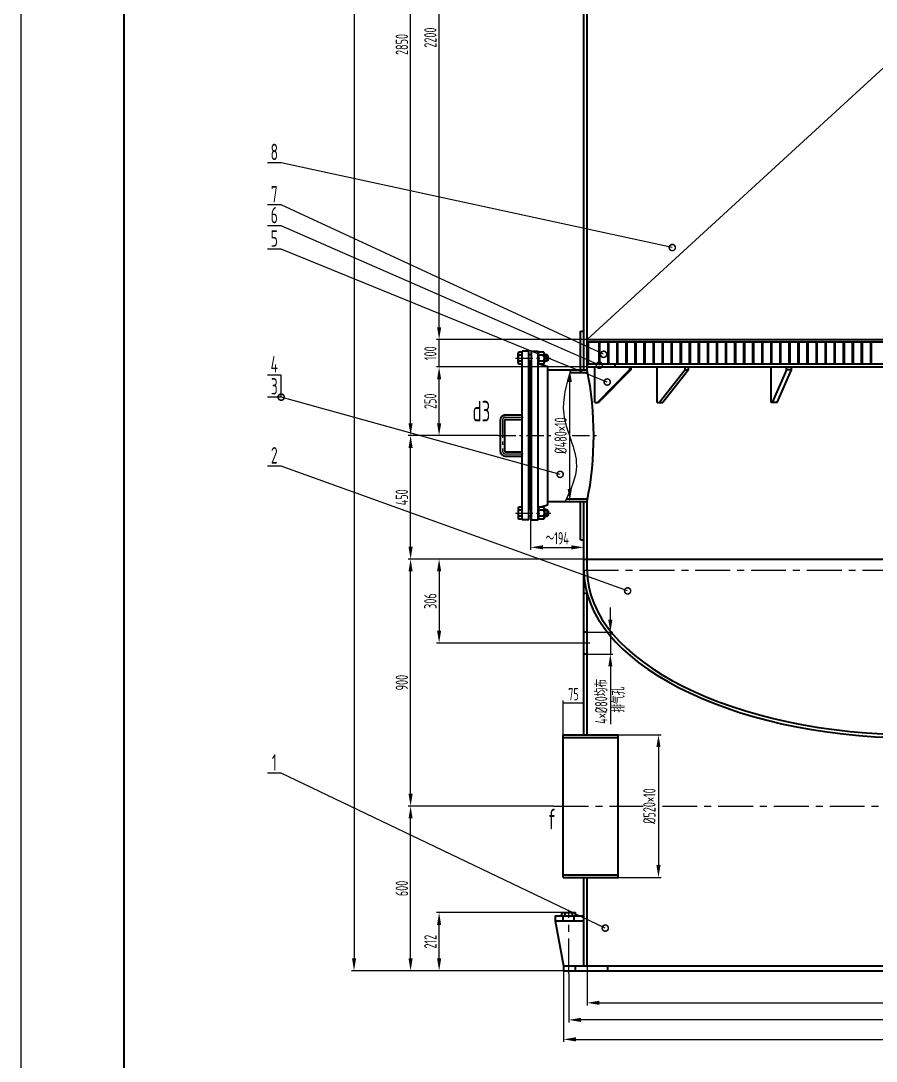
# Model space of a CAD drawing. Header units: millimetres. Extents: x 0 to 8910, y 0 to 12600.
# Drawn here: x 0 to 3117, y 3232 to 7022 of the extents above; entities that cross this region are included whole.
import ezdxf
from ezdxf.enums import TextEntityAlignment as Align

# ---------------------------------------------------------------- set-up
doc = ezdxf.new("R2010")
doc.units = ezdxf.units.MM
doc.linetypes.add('CENTERX2', pattern=[101.6, 63.5, -12.7, 12.7, -12.7])
for name, color, linetype in [('中心线', 3, 'CENTERX2'), ('尺寸标注', 4, 'Continuous'), ('文字标注', 4, 'Continuous'), ('细实线', 1, 'Continuous')]:
    doc.layers.add(name, color=color, linetype=linetype)
doc.layers.add('粗实线', color=7, linetype='Continuous', lineweight=40)
doc.styles.get("Standard").update_dxf_attribs({"font": 'gbenor.shx', "width": 0.7, "bigfont": 'gbcbig.shx'})
doc.styles.add('文字标注', font='gbenor.shx', dxfattribs={"width": 0.7, "bigfont": 'gbcbig.shx'})
doc.dimstyles.new('ISO-25', dxfattribs={"dimscale": 15, "dimtxt": 3, "dimasz": 3, "dimexe": 0.625, "dimexo": 0, "dimtad": 1, "dimzin": 12, "dimdsep": 46, "dimtxsty": 'Standard', "dimcen": 3, "dimclrd": 256, "dimclre": 256, "dimclrt": 256, "dimadec": 0, "dimazin": 3, "dimtfac": 1, "dimtmove": 0, "dimatfit": 3, "dimldrblk": 'DOTSMALL', "dimfxl": 0, "dimlwd": -1, "dimarcsym": 0})

# ---------------------------------------------------------------- blocks, each defined once
blk = doc.blocks.new('*D5')
at = {"layer": 'Defpoints', "color": 0}
for p in [(1524.4, 8061.2), (2063.6, 8061.2), (2063.6, 5861.2)]:
    blk.add_point(p, dxfattribs=at)
at = {"layer": '尺寸标注', "lineweight": -2}
for p, q in [((2063.6, 8061.2), (1515, 8061.2)), ((2063.6, 5861.2), (1515, 5861.2))]:
    blk.add_line(p, q, dxfattribs=at)
at = {"layer": '尺寸标注'}
blk.add_line((1524.4, 5906.2), (1524.4, 8016.2), dxfattribs=at)
for points in [[(1516.9, 8016.2), (1531.9, 8016.2), (1524.4, 8061.2)], [(1516.9, 5906.2), (1531.9, 5906.2), (1524.4, 5861.2)]]:
    blk.add_solid(points, dxfattribs=at)
at = {"layer": '尺寸标注', "insert": (1492.5, 6961.2), "char_height": 45, "attachment_point": 5, "rotation": 90}
blk.add_mtext('2200', dxfattribs=at)
blk = doc.blocks.new('_DotSmall')
at = {"color": 0, "linetype": 'ByBlock', "const_width": 0.5}
blk.add_lwpolyline([(-0.0625, 0, 1), (0.0625, 0, 1)], format="xyb", close=True, dxfattribs=at)
blk = doc.blocks.new('*D7')
at = {"layer": 'Defpoints', "color": 0}
for p in [(1420.4, 8361.2), (1740.8, 8361.2), (1740.8, 5511.2)]:
    blk.add_point(p, dxfattribs=at)
at = {"layer": '尺寸标注', "lineweight": -2}
for p, q in [((1740.8, 8361.2), (1411.1, 8361.2)), ((1740.8, 5511.2), (1411.1, 5511.2))]:
    blk.add_line(p, q, dxfattribs=at)
at = {"layer": '尺寸标注'}
blk.add_line((1420.4, 5556.2), (1420.4, 8316.2), dxfattribs=at)
for points in [[(1412.9, 8316.2), (1427.9, 8316.2), (1420.4, 8361.2)], [(1412.9, 5556.2), (1427.9, 5556.2), (1420.4, 5511.2)]]:
    blk.add_solid(points, dxfattribs=at)
at = {"layer": '尺寸标注', "insert": (1388.6, 6936.2), "char_height": 45, "attachment_point": 5, "rotation": 90}
blk.add_mtext('2850', dxfattribs=at)
blk = doc.blocks.new('*D10')
at = {"layer": 'Defpoints', "color": 0}
for p in [(3104.1, 12113.2), (1214.4, 3561.2), (1977.6, 3561.2)]:
    blk.add_point(p, dxfattribs=at)
at = {"layer": '尺寸标注', "lineweight": -2}
for p, q in [((3104.1, 12113.2), (1205, 12113.2)), ((1977.6, 3561.2), (1205, 3561.2))]:
    blk.add_line(p, q, dxfattribs=at)
at = {"layer": '尺寸标注'}
blk.add_line((1214.4, 12068.2), (1214.4, 3606.2), dxfattribs=at)
for points in [[(1206.9, 12068.2), (1221.9, 12068.2), (1214.4, 12113.2)], [(1206.9, 3606.2), (1221.9, 3606.2), (1214.4, 3561.2)]]:
    blk.add_solid(points, dxfattribs=at)
at = {"layer": '尺寸标注', "insert": (1181.2, 7837.2), "char_height": 45, "attachment_point": 5, "rotation": 90}
blk.add_mtext('～12555', dxfattribs=at)
blk = doc.blocks.new('*D13')
at = {"layer": 'Defpoints', "color": 0}
for p in [(1420.4, 4161.2), (1941.6, 4161.2), (1977.6, 3561.2)]:
    blk.add_point(p, dxfattribs=at)
at = {"layer": '尺寸标注', "lineweight": -2}
for p, q in [((1941.6, 4161.2), (1411.1, 4161.2)), ((1977.6, 3561.2), (1411.1, 3561.2))]:
    blk.add_line(p, q, dxfattribs=at)
at = {"layer": '尺寸标注'}
blk.add_line((1420.4, 3606.2), (1420.4, 4116.2), dxfattribs=at)
for points in [[(1412.9, 4116.2), (1427.9, 4116.2), (1420.4, 4161.2)], [(1412.9, 3606.2), (1427.9, 3606.2), (1420.4, 3561.2)]]:
    blk.add_solid(points, dxfattribs=at)
at = {"layer": '尺寸标注', "insert": (1388.6, 3861.2), "char_height": 45, "attachment_point": 5, "rotation": 90}
blk.add_mtext('600', dxfattribs=at)
blk = doc.blocks.new('*D14')
at = {"layer": 'Defpoints', "color": 0}
for p in [(1420.4, 5061.2), (2051.6, 5061.2), (1941.6, 4161.2)]:
    blk.add_point(p, dxfattribs=at)
at = {"layer": '尺寸标注', "lineweight": -2}
for p, q in [((2051.6, 5061.2), (1411.1, 5061.2)), ((1941.6, 4161.2), (1411.1, 4161.2))]:
    blk.add_line(p, q, dxfattribs=at)
at = {"layer": '尺寸标注'}
blk.add_line((1420.4, 4206.2), (1420.4, 5016.2), dxfattribs=at)
for points in [[(1412.9, 5016.2), (1427.9, 5016.2), (1420.4, 5061.2)], [(1412.9, 4206.2), (1427.9, 4206.2), (1420.4, 4161.2)]]:
    blk.add_solid(points, dxfattribs=at)
at = {"layer": '尺寸标注', "insert": (1388.6, 4611.2), "char_height": 45, "attachment_point": 5, "rotation": 90}
blk.add_mtext('900', dxfattribs=at)
blk = doc.blocks.new('*D20')
at = {"layer": 'Defpoints', "color": 0}
for p in [(1420.4, 5511.2), (1740.8, 5511.2), (2051.6, 5061.2)]:
    blk.add_point(p, dxfattribs=at)
at = {"layer": '尺寸标注', "lineweight": -2}
for p, q in [((1740.8, 5511.2), (1411.1, 5511.2)), ((2051.6, 5061.2), (1411.1, 5061.2))]:
    blk.add_line(p, q, dxfattribs=at)
at = {"layer": '尺寸标注'}
blk.add_line((1420.4, 5106.2), (1420.4, 5466.2), dxfattribs=at)
for points in [[(1412.9, 5466.2), (1427.9, 5466.2), (1420.4, 5511.2)], [(1412.9, 5106.2), (1427.9, 5106.2), (1420.4, 5061.2)]]:
    blk.add_solid(points, dxfattribs=at)
at = {"layer": '尺寸标注', "insert": (1388.6, 5286.2), "char_height": 45, "attachment_point": 5, "rotation": 90}
blk.add_mtext('450', dxfattribs=at)
blk = doc.blocks.new('*D22')
at = {"layer": 'Defpoints', "color": 0}
for p in [(1524.4, 5761.2), (2065.6, 5761.2), (1740.8, 5511.2)]:
    blk.add_point(p, dxfattribs=at)
at = {"layer": '尺寸标注', "lineweight": -2}
for p, q in [((2065.6, 5761.2), (1515, 5761.2)), ((1740.8, 5511.2), (1515, 5511.2))]:
    blk.add_line(p, q, dxfattribs=at)
at = {"layer": '尺寸标注'}
blk.add_line((1524.4, 5556.2), (1524.4, 5716.2), dxfattribs=at)
for points in [[(1516.9, 5716.2), (1531.9, 5716.2), (1524.4, 5761.2)], [(1516.9, 5556.2), (1531.9, 5556.2), (1524.4, 5511.2)]]:
    blk.add_solid(points, dxfattribs=at)
at = {"layer": '尺寸标注', "insert": (1492.5, 5636.2), "char_height": 45, "attachment_point": 5, "rotation": 90}
blk.add_mtext('250', dxfattribs=at)
blk = doc.blocks.new('*D24')
at = {"layer": 'Defpoints', "color": 0}
for p in [(1524.4, 5861.2), (2063.6, 5861.2), (2065.6, 5761.2)]:
    blk.add_point(p, dxfattribs=at)
at = {"layer": '尺寸标注', "lineweight": -2}
for p, q in [((2063.6, 5861.2), (1515, 5861.2)), ((2065.6, 5761.2), (1515, 5761.2))]:
    blk.add_line(p, q, dxfattribs=at)
at = {"layer": '尺寸标注'}
blk.add_line((1524.4, 5761.2), (1524.4, 5861.2), dxfattribs=at)
at = {"layer": '尺寸标注', "insert": (1492.5, 5811.2), "char_height": 45, "attachment_point": 5, "rotation": 90}
blk.add_mtext('100', dxfattribs=at)
blk = doc.blocks.new('*D28')
at = {"layer": 'Defpoints', "color": 0}
for p in [(1857.9, 5246.2), (2051.6, 5104), (2051.6, 5104)]:
    blk.add_point(p, dxfattribs=at)
at = {"layer": '尺寸标注', "lineweight": -2}
for p, q in [((1857.9, 5246.2), (1857.9, 5094.6)), ((2051.6, 5104), (2051.6, 5113.4))]:
    blk.add_line(p, q, dxfattribs=at)
at = {"layer": '尺寸标注'}
blk.add_line((1902.9, 5104), (2006.6, 5104), dxfattribs=at)
for points in [[(1902.9, 5111.5), (1902.9, 5096.5), (1857.9, 5104)], [(2006.6, 5111.5), (2006.6, 5096.5), (2051.6, 5104)]]:
    blk.add_solid(points, dxfattribs=at)
at = {"layer": '尺寸标注', "insert": (1954.8, 5137.1), "char_height": 45, "attachment_point": 5}
blk.add_mtext('～194', dxfattribs=at)
blk = doc.blocks.new('*D29')
at = {"layer": 'Defpoints', "color": 0}
for p in [(1996.6, 3551.2), (4530.6, 3551.2), (1996.6, 3382.2)]:
    blk.add_point(p, dxfattribs=at)
at = {"layer": '尺寸标注', "lineweight": -2}
for p, q in [((1996.6, 3551.2), (1996.6, 3372.9)), ((4530.6, 3551.2), (4530.6, 3372.9))]:
    blk.add_line(p, q, dxfattribs=at)
at = {"layer": '尺寸标注'}
blk.add_line((4485.6, 3382.2), (2041.6, 3382.2), dxfattribs=at)
for points in [[(2041.6, 3389.7), (2041.6, 3374.7), (1996.6, 3382.2)], [(4485.6, 3389.7), (4485.6, 3374.7), (4530.6, 3382.2)]]:
    blk.add_solid(points, dxfattribs=at)
at = {"layer": '尺寸标注', "insert": (3263.6, 3414.1), "char_height": 45, "attachment_point": 5}
blk.add_mtext('%%c2534', dxfattribs=at)
blk = doc.blocks.new('*D30')
at = {"layer": 'Defpoints', "color": 0}
for p in [(2063.6, 3579.2), (4463.6, 3579.2), (4463.6, 3444.4)]:
    blk.add_point(p, dxfattribs=at)
at = {"layer": '尺寸标注', "lineweight": -2}
for p, q in [((2063.6, 3579.2), (2063.6, 3435.1)), ((4463.6, 3579.2), (4463.6, 3435.1))]:
    blk.add_line(p, q, dxfattribs=at)
at = {"layer": '尺寸标注'}
blk.add_line((2108.6, 3444.4), (4418.6, 3444.4), dxfattribs=at)
for points in [[(2108.6, 3451.9), (2108.6, 3436.9), (2063.6, 3444.4)], [(4418.6, 3451.9), (4418.6, 3436.9), (4463.6, 3444.4)]]:
    blk.add_solid(points, dxfattribs=at)
at = {"layer": '尺寸标注', "insert": (3263.6, 3477.6), "char_height": 45, "attachment_point": 5}
blk.add_mtext('%%c2400×12', dxfattribs=at)
blk = doc.blocks.new('*D31')
at = {"layer": 'Defpoints', "color": 0}
for p in [(1977.6, 3561.2), (4549.6, 3561.2), (4549.6, 3311.4)]:
    blk.add_point(p, dxfattribs=at)
at = {"layer": '尺寸标注', "lineweight": -2}
for p, q in [((1977.6, 3561.2), (1977.6, 3302)), ((4549.6, 3561.2), (4549.6, 3302))]:
    blk.add_line(p, q, dxfattribs=at)
at = {"layer": '尺寸标注'}
blk.add_line((2022.6, 3311.4), (4504.6, 3311.4), dxfattribs=at)
for points in [[(2022.6, 3318.9), (2022.6, 3303.9), (1977.6, 3311.4)], [(4504.6, 3318.9), (4504.6, 3303.9), (4549.6, 3311.4)]]:
    blk.add_solid(points, dxfattribs=at)
at = {"layer": '尺寸标注', "insert": (3263.6, 3343.3), "char_height": 45, "attachment_point": 5}
blk.add_mtext('%%c2572', dxfattribs=at)
blk = doc.blocks.new('*D32')
at = {"layer": 'Defpoints', "color": 0}
for p in [(2176.6, 4421.2), (2176.6, 3901.2), (2323.7, 3901.2)]:
    blk.add_point(p, dxfattribs=at)
at = {"layer": '尺寸标注', "lineweight": -2}
for p, q in [((2176.6, 4421.2), (2333.1, 4421.2)), ((2176.6, 3901.2), (2333.1, 3901.2))]:
    blk.add_line(p, q, dxfattribs=at)
at = {"layer": '尺寸标注'}
blk.add_line((2323.7, 4376.2), (2323.7, 3946.2), dxfattribs=at)
for points in [[(2316.2, 4376.2), (2331.2, 4376.2), (2323.7, 4421.2)], [(2316.2, 3946.2), (2331.2, 3946.2), (2323.7, 3901.2)]]:
    blk.add_solid(points, dxfattribs=at)
at = {"layer": '尺寸标注', "insert": (2290.6, 4161.2), "char_height": 45, "attachment_point": 5, "rotation": 90}
blk.add_mtext('%%c520×10', dxfattribs=at)
blk = doc.blocks.new('*D34')
at = {"layer": 'Defpoints', "color": 0}
for p in [(2051.6, 4537.2), (2051.6, 4537.2), (1976.6, 4421.2)]:
    blk.add_point(p, dxfattribs=at)
at = {"layer": '尺寸标注', "lineweight": -2}
for p, q in [((1976.6, 4421.2), (1976.6, 4546.5)), ((2051.6, 4537.2), (2051.6, 4546.5))]:
    blk.add_line(p, q, dxfattribs=at)
at = {"layer": '尺寸标注'}
blk.add_line((1976.6, 4537.2), (2051.6, 4537.2), dxfattribs=at)
at = {"layer": '尺寸标注', "insert": (2014.1, 4569), "char_height": 45, "attachment_point": 5}
blk.add_mtext('75', dxfattribs=at)
blk = doc.blocks.new('*D37')
at = {"layer": 'Defpoints', "color": 0}
for p in [(2000.5, 5751.2), (2000.5, 5751.2), (2000.5, 5271.2)]:
    blk.add_point(p, dxfattribs=at)
at = {"layer": '尺寸标注', "lineweight": -2}
for p, q in [((2000.5, 5751.2), (1991.1, 5751.2)), ((2000.5, 5271.2), (1991.1, 5271.2))]:
    blk.add_line(p, q, dxfattribs=at)
at = {"layer": '尺寸标注'}
blk.add_line((2000.5, 5316.2), (2000.5, 5706.2), dxfattribs=at)
for points in [[(1993, 5706.2), (2008, 5706.2), (2000.5, 5751.2)], [(1993, 5316.2), (2008, 5316.2), (2000.5, 5271.2)]]:
    blk.add_solid(points, dxfattribs=at)
at = {"layer": '尺寸标注', "insert": (1967.3, 5511.2), "char_height": 45, "attachment_point": 5, "rotation": 90}
blk.add_mtext('%%c480×10', dxfattribs=at)
blk = doc.blocks.new('*D47')
at = {"layer": 'Defpoints', "color": 0}
for p in [(2051.6, 5061.2), (1524.4, 4755.3), (2041.6, 4755.3)]:
    blk.add_point(p, dxfattribs=at)
at = {"layer": '尺寸标注', "lineweight": -2}
for p, q in [((2051.6, 5061.2), (1515, 5061.2)), ((2041.6, 4755.3), (1515, 4755.3))]:
    blk.add_line(p, q, dxfattribs=at)
at = {"layer": '尺寸标注'}
blk.add_line((1524.4, 5016.2), (1524.4, 4800.3), dxfattribs=at)
for points in [[(1516.9, 5016.2), (1531.9, 5016.2), (1524.4, 5061.2)], [(1516.9, 4800.3), (1531.9, 4800.3), (1524.4, 4755.3)]]:
    blk.add_solid(points, dxfattribs=at)
at = {"layer": '尺寸标注', "insert": (1492.5, 4908.3), "char_height": 45, "attachment_point": 5, "rotation": 90}
blk.add_mtext('306', dxfattribs=at)
blk = doc.blocks.new('*D48')
at = {"layer": 'Defpoints', "color": 0}
for p in [(2063.6, 4795.3), (2063.6, 4715.3), (2148.4, 4715.3)]:
    blk.add_point(p, dxfattribs=at)
at = {"layer": '尺寸标注'}
for p, q in [((2148.4, 4840.3), (2148.4, 4885.3)), ((2148.4, 4795.3), (2148.4, 4715.3)), ((2148.4, 4670.3), (2148.4, 4460.3))]:
    blk.add_line(p, q, dxfattribs=at)
at = {"layer": '尺寸标注', "lineweight": -2}
for p, q in [((2063.6, 4795.3), (2157.8, 4795.3)), ((2063.6, 4715.3), (2157.8, 4715.3))]:
    blk.add_line(p, q, dxfattribs=at)
at = {"layer": '尺寸标注'}
for points in [[(2140.9, 4840.3), (2155.9, 4840.3), (2148.4, 4795.3)], [(2140.9, 4670.3), (2155.9, 4670.3), (2148.4, 4715.3)]]:
    blk.add_solid(points, dxfattribs=at)
at = {"layer": '尺寸标注', "insert": (2115, 4542.8), "char_height": 45, "attachment_point": 5, "rotation": 90}
blk.add_mtext('4×%%c80均布', dxfattribs=at)
blk = doc.blocks.new('标注序号')
at = {"layer": '尺寸标注', "width": 0.7}
blk.add_attdef('标注序号', text='', height=4, dxfattribs=at).set_placement((0, 2.625), align=Align.MIDDLE_CENTER)
blk = doc.blocks.new('*D110')
at = {"layer": 'Defpoints', "color": 0}
for p in [(1524.4, 3773.2), (1971.6, 3773.2), (1977.6, 3561.2)]:
    blk.add_point(p, dxfattribs=at)
at = {"layer": '尺寸标注', "lineweight": -2}
for p, q in [((1971.6, 3773.2), (1515, 3773.2)), ((1977.6, 3561.2), (1515, 3561.2))]:
    blk.add_line(p, q, dxfattribs=at)
at = {"layer": '尺寸标注'}
blk.add_line((1524.4, 3606.2), (1524.4, 3728.2), dxfattribs=at)
for points in [[(1516.9, 3728.2), (1531.9, 3728.2), (1524.4, 3773.2)], [(1516.9, 3606.2), (1531.9, 3606.2), (1524.4, 3561.2)]]:
    blk.add_solid(points, dxfattribs=at)
at = {"layer": '尺寸标注', "insert": (1492.5, 3667.2), "char_height": 45, "attachment_point": 5, "rotation": 90}
blk.add_mtext('212', dxfattribs=at)

msp = doc.modelspace()

# ---------------------------------------------------------------- linework, layer by layer
at = {"layer": '中心线'}
for p, q in [((1802.651, 5793.732), (1931.895, 5793.732)), ((1766.895, 5578.232), (1836.895, 5578.232)), ((1754.895, 5566.232), (1754.895, 5456.232)), ((1740.802, 5511.232), (1942.279, 5511.232)), ((2008.852, 5511.232), (2097.845, 5511.232)), ((1766.895, 5444.232), (1836.895, 5444.232)), ((1802.651, 5228.732), (1931.895, 5228.732))]:
    msp.add_line(p, q, dxfattribs=at)
at = {"layer": '中心线', "ltscale": 2}
for p, q in [((2051.65, 5021.232), (4475.65, 5021.232)), ((2073.65, 4755.325), (2041.65, 4755.325)), ((1941.65, 4161.232), (2267.796, 4161.232)), ((2338.06, 4161.232), (4685.65, 4161.232)), ((1996.65, 3551.232), (1996.65, 3783.232))]:
    msp.add_line(p, q, dxfattribs=at)
at = {"layer": '中心线'}
for centre, start, end in [((1766.895, 5566.232), 90, 180), ((1766.895, 5456.232), 180, 270)]:
    msp.add_arc(centre, 12, start, end, dxfattribs=at)
at = {"layer": '粗实线'}
for p, q in [((2051.65, 5751.232), (2051.65, 8121.232)), ((2063.65, 5751.232), (2063.65, 8121.232)), ((2039.65, 5751.232), (2039.65, 5891.232)), ((2039.65, 5891.232), (2051.65, 5891.232)), ((2063.65, 5861.232), (4463.65, 5861.232)), ((2063.65, 5853.232), (4463.65, 5853.232)), ((2065.65, 5761.232), (2065.65, 5853.232)), ((2068.65, 5773.232), (2068.65, 5853.232)), ((2107.15, 5773.232), (2107.15, 5853.232)), ((2110.15, 5773.232), (2110.15, 5853.232)), ((2140.15, 5773.232), (2140.15, 5853.232)), ((2143.15, 5773.232), (2143.15, 5853.232)), ((2173.15, 5773.232), (2173.15, 5853.232)), ((2176.15, 5773.232), (2176.15, 5853.232)), ((2206.15, 5773.232), (2206.15, 5853.232)), ((2209.15, 5773.232), (2209.15, 5853.232)), ((2239.15, 5773.232), (2239.15, 5853.232)), ((2242.15, 5773.232), (2242.15, 5853.232)), ((2272.15, 5773.232), (2272.15, 5853.232)), ((2275.15, 5773.232), (2275.15, 5853.232)), ((2305.15, 5773.232), (2305.15, 5853.232)), ((2308.15, 5773.232), (2308.15, 5853.232)), ((2338.15, 5773.232), (2338.15, 5853.232)), ((2341.15, 5773.232), (2341.15, 5853.232)), ((2371.15, 5773.232), (2371.15, 5853.232)), ((2374.15, 5773.232), (2374.15, 5853.232)), ((2404.15, 5773.232), (2404.15, 5853.232)), ((2407.15, 5773.232), (2407.15, 5853.232)), ((2437.15, 5773.232), (2437.15, 5853.232)), ((2440.15, 5773.232), (2440.15, 5853.232)), ((2470.15, 5773.232), (2470.15, 5853.232)), ((2473.15, 5773.232), (2473.15, 5853.232)), ((2503.15, 5773.232), (2503.15, 5853.232)), ((2506.15, 5773.232), (2506.15, 5853.232)), ((2536.15, 5773.232), (2536.15, 5853.232)), ((2539.15, 5773.232), (2539.15, 5853.232)), ((2569.15, 5773.232), (2569.15, 5853.232)), ((2572.15, 5773.232), (2572.15, 5853.232)), ((2602.15, 5773.232), (2602.15, 5853.232)), ((2605.15, 5773.232), (2605.15, 5853.232)), ((2635.15, 5773.232), (2635.15, 5853.232)), ((2638.15, 5773.232), (2638.15, 5853.232)), ((2668.15, 5773.232), (2668.15, 5853.232)), ((2671.15, 5773.232), (2671.15, 5853.232)), ((2701.15, 5773.232), (2701.15, 5853.232)), ((2704.15, 5773.232), (2704.15, 5853.232)), ((2734.15, 5773.232), (2734.15, 5853.232)), ((2737.15, 5773.232), (2737.15, 5853.232)), ((2767.15, 5773.232), (2767.15, 5853.232)), ((2770.15, 5773.232), (2770.15, 5853.232)), ((2800.15, 5773.232), (2800.15, 5853.232)), ((2803.15, 5773.232), (2803.15, 5853.232)), ((2833.15, 5773.232), (2833.15, 5853.232)), ((2836.15, 5773.232), (2836.15, 5853.232)), ((2866.15, 5773.232), (2866.15, 5853.232)), ((2869.15, 5773.232), (2869.15, 5853.232)), ((2899.15, 5773.232), (2899.15, 5853.232)), ((2902.15, 5773.232), (2902.15, 5853.232)), ((2932.15, 5773.232), (2932.15, 5853.232)), ((2935.15, 5773.232), (2935.15, 5853.232)), ((2965.15, 5773.232), (2965.15, 5853.232)), ((2968.15, 5773.232), (2968.15, 5853.232)), ((2998.15, 5773.232), (2998.15, 5853.232)), ((3001.15, 5773.232), (3001.15, 5853.232)), ((3031.15, 5773.232), (3031.15, 5853.232)), ((3034.15, 5773.232), (3034.15, 5853.232)), ((3064.15, 5773.232), (3064.15, 5853.232)), ((3067.15, 5773.232), (3067.15, 5853.232)), ((3097.15, 5773.232), (3097.15, 5853.232)), ((3100.15, 5773.232), (3100.15, 5853.232)), ((1812.651, 5777.366), (1812.651, 5810.097)), ((1826.895, 5815.553), (1814.26, 5815.553)), ((1826.895, 5804.642), (1814.26, 5804.642)), ((1851.895, 5818.732), (1826.895, 5818.732)), ((1826.895, 5203.732), (1826.895, 5818.732)), ((1851.895, 5203.732), (1851.895, 5818.732)), ((1860.895, 5805.543), (1851.895, 5805.543)), ((1860.895, 5203.732), (1860.895, 5818.732)), ((1860.895, 5818.732), (1885.895, 5818.732)), ((1885.895, 5203.732), (1885.895, 5818.732)), ((1906.254, 5815.553), (1887.504, 5815.553)), ((1906.254, 5804.642), (1887.504, 5804.642)), ((1907.863, 5777.366), (1907.863, 5810.097)), ((1917.997, 5805.543), (1907.863, 5805.543)), ((1921.895, 5801.645), (1917.997, 5805.543)), ((1917.997, 5781.921), (1917.997, 5805.543)), ((1921.895, 5785.818), (1921.895, 5801.645)), ((1826.895, 5782.821), (1814.26, 5782.821)), ((1826.895, 5771.911), (1814.26, 5771.911)), ((1860.895, 5781.921), (1851.895, 5781.921)), ((1854.895, 5776.232), (1851.895, 5779.232)), ((1854.895, 5246.232), (1854.895, 5776.232)), ((1857.895, 5776.232), (1854.895, 5776.232)), ((1857.895, 5776.232), (1860.895, 5779.232)), ((1857.895, 5246.232), (1857.895, 5776.232)), ((1885.895, 5773.732), (1920.895, 5763.232)), ((1906.254, 5782.821), (1887.504, 5782.821)), ((1906.254, 5771.911), (1887.504, 5771.911)), ((1917.997, 5781.921), (1907.863, 5781.921)), ((1921.895, 5785.818), (1917.997, 5781.921)), ((1920.895, 5259.232), (1920.895, 5763.232)), ((2065.65, 5773.232), (4461.65, 5773.232)), ((2165.65, 5761.232), (2165.65, 5773.232)), ((1920.895, 5751.232), (2063.65, 5751.232)), ((2001.284, 5741.232), (2065.221, 5741.232)), ((2065.65, 5761.232), (4461.65, 5761.232)), ((2091.552, 5631.232), (2091.552, 5761.232)), ((2218.252, 5751.232), (2101.302, 5631.232)), ((2222.702, 5751.232), (2105.752, 5631.232)), ((2218.252, 5761.232), (2218.252, 5751.232)), ((2218.252, 5751.232), (2222.702, 5751.232)), ((2222.702, 5761.232), (2222.702, 5751.232)), ((2319.25, 5631.232), (2319.25, 5761.232)), ((2420.855, 5751.232), (2327.068, 5631.232)), ((2433.325, 5751.232), (2339.538, 5631.232)), ((2420.855, 5751.232), (2420.855, 5761.232)), ((2420.855, 5751.232), (2433.325, 5751.232)), ((2433.325, 5751.232), (2433.325, 5761.232)), ((2733.998, 5631.232), (2733.998, 5761.232)), ((2790.385, 5751.232), (2738.337, 5631.232)), ((2756.356, 5631.232), (2808.404, 5751.232)), ((2790.385, 5751.232), (2790.385, 5761.232)), ((2808.404, 5751.232), (2790.385, 5751.232)), ((2808.404, 5751.232), (2808.404, 5761.232)), ((2091.552, 5631.232), (2105.752, 5631.232)), ((2319.25, 5631.232), (2339.538, 5631.232)), ((2756.356, 5631.232), (2733.998, 5631.232)), ((1766.895, 5586.232), (1826.895, 5586.232)), ((1746.895, 5566.232), (1746.895, 5456.232)), ((1762.895, 5566.232), (1762.895, 5456.232)), ((1766.895, 5570.232), (1826.895, 5570.232)), ((1766.895, 5452.232), (1826.895, 5452.232)), ((1766.895, 5436.232), (1826.895, 5436.232)), ((1920.895, 5271.232), (2063.65, 5271.232)), ((1988.497, 5281.232), (2065.221, 5281.232)), ((2039.65, 5131.232), (2039.65, 5271.232)), ((2051.65, 4421.232), (2051.65, 5271.232)), ((2063.65, 5021.232), (2063.65, 5271.232)), ((1812.651, 5245.097), (1812.651, 5212.366)), ((1826.895, 5250.553), (1814.26, 5250.553)), ((1826.895, 5239.642), (1814.26, 5239.642)), ((1854.895, 5246.232), (1851.895, 5243.232)), ((1860.895, 5240.543), (1851.895, 5240.543)), ((1857.895, 5246.232), (1854.895, 5246.232)), ((1857.895, 5246.232), (1860.895, 5243.232)), ((1885.895, 5248.732), (1920.895, 5259.232)), ((1906.254, 5250.553), (1887.504, 5250.553)), ((1906.254, 5239.642), (1887.504, 5239.642)), ((1907.863, 5245.097), (1907.863, 5212.366)), ((1917.997, 5240.543), (1907.863, 5240.543)), ((1917.997, 5240.543), (1917.997, 5216.921)), ((1921.895, 5236.645), (1917.997, 5240.543)), ((1921.895, 5236.645), (1921.895, 5220.818)), ((1826.895, 5217.821), (1814.26, 5217.821)), ((1826.895, 5206.911), (1814.26, 5206.911)), ((1851.895, 5203.732), (1826.895, 5203.732)), ((1860.895, 5216.921), (1851.895, 5216.921)), ((1860.895, 5203.732), (1885.895, 5203.732)), ((1906.254, 5217.821), (1887.504, 5217.821)), ((1906.254, 5206.911), (1887.504, 5206.911)), ((1917.997, 5216.921), (1907.863, 5216.921)), ((1921.895, 5220.818), (1917.997, 5216.921)), ((2039.65, 5131.232), (2051.65, 5131.232)), ((2051.65, 5061.232), (4475.65, 5061.232)), ((2063.65, 4935.325), (2051.65, 4935.325)), ((2063.65, 4421.232), (2063.65, 4935.325)), ((2063.65, 4795.325), (2051.65, 4795.325)), ((2063.65, 4715.325), (2051.65, 4715.325)), ((1976.65, 4421.232), (2176.65, 4421.232)), ((1976.65, 3901.232), (1976.65, 4421.232)), ((1976.65, 4411.232), (2176.65, 4411.232)), ((2176.65, 3901.232), (2176.65, 4421.232)), ((1976.65, 3911.232), (2176.65, 3911.232)), ((1976.65, 3901.232), (2176.65, 3901.232)), ((2051.65, 3579.232), (2051.65, 3901.232)), ((2063.65, 3579.232), (2063.65, 3901.232)), ((1947.65, 3761.232), (1947.65, 3743.232)), ((1947.65, 3761.232), (2051.65, 3761.232)), ((1971.65, 3773.232), (2021.65, 3773.232)), ((1971.65, 3761.232), (1971.65, 3773.232)), ((1976.65, 3743.232), (1976.65, 3761.232)), ((1983.15, 3761.232), (1983.15, 3773.232)), ((2010.15, 3761.232), (2010.15, 3773.232)), ((2016.65, 3743.232), (2016.65, 3761.232)), ((2021.65, 3761.232), (2021.65, 3773.232)), ((1947.65, 3743.232), (2051.65, 3743.232)), ((1947.65, 3743.232), (1977.65, 3579.232)), ((1977.65, 3579.232), (1977.65, 3561.232)), ((1977.65, 3579.232), (4549.65, 3579.232)), ((2021.65, 3561.232), (2021.65, 3579.232)), ((2137.65, 3579.232), (2137.65, 3561.232)), ((1977.65, 3561.232), (4549.65, 3561.232))]:
    msp.add_line(p, q, dxfattribs=at)
msp.add_lwpolyline([(8760, 12450), (375, 12450), (375, 150), (8760, 150)], close=True, dxfattribs=at)
for centre, radius, start, end in [((1822.703, 5810.097), 10.052, 147.13278, 212.86722), ((1850.446, 5793.732), 37.795, 163.22135, 196.77865), ((1895.947, 5810.097), 10.052, 147.13278, 212.86722), ((1923.69, 5793.732), 37.795, 163.22135, 196.77865), ((1897.811, 5810.097), 10.052, 327.13278, 32.86722), ((1870.068, 5793.732), 37.795, 343.22135, 16.77865), ((1822.703, 5777.366), 10.052, 147.13278, 212.86722), ((1895.947, 5777.366), 10.052, 147.13278, 212.86722), ((1897.811, 5777.366), 10.052, 327.13278, 32.86722), ((885.437, 5511.232), 1202.408, 348.486463, 11.513537), ((1766.895, 5566.232), 20, 90, 180), ((1766.895, 5566.232), 4, 90, 180), ((1766.895, 5456.232), 20, 180, 270), ((1766.895, 5456.232), 4, 180, 270), ((1822.703, 5245.097), 10.052, 147.13278, 212.86722), ((1850.446, 5228.732), 37.795, 163.22135, 196.77865), ((1895.947, 5245.097), 10.052, 147.13278, 212.86722), ((1923.69, 5228.732), 37.795, 163.22135, 196.77865), ((1897.811, 5245.097), 10.052, 327.13278, 32.86722), ((1870.068, 5228.732), 37.795, 343.22135, 16.77865), ((1822.703, 5212.366), 10.052, 147.13278, 212.86722), ((1895.947, 5212.366), 10.052, 147.13278, 212.86722), ((1897.811, 5212.366), 10.052, 327.13278, 32.86722)]:
    msp.add_arc(centre, radius, start, end, dxfattribs=at)
for major_axis, ratio, end_param in [((-1212, 0), 0.5049505, 1.54727931), ((-1200, 0), 0.5, 3.14159265)]:
    msp.add_ellipse((3263.65, 5021.232), major_axis=major_axis, ratio=ratio, start_param=0, end_param=end_param, dxfattribs=at)
at = {"layer": '细实线'}
for p, q in [((2063.65, 5861.232), (4463.65, 8061.232)), ((1921.895, 5801.645), (1907.863, 5801.645)), ((1921.895, 5785.818), (1907.863, 5785.818)), ((1921.895, 5236.645), (1907.863, 5236.645)), ((1921.895, 5220.818), (1907.863, 5220.818))]:
    msp.add_line(p, q, dxfattribs=at)
msp.add_lwpolyline([(8910, 12600), (0, 12600), (0, 0), (8910, 0)], close=True, dxfattribs=at)
msp.add_spline([(2004.272, 5751.232), (1978.386, 5590.561), (2024.709, 5401.311), (1983.836, 5271.232)], degree=3, dxfattribs=at)

# ---------------------------------------------------------------- block references
at = {"layer": '尺寸标注', "xscale": 15, "yscale": 15, "zscale": 15}
for p, values in [((923.731, 6505.367), {'标注序号': '8'}), ((923.731, 6351.545), {'标注序号': '7'}), ((923.731, 6275.105), {'标注序号': '6'}), ((923.731, 6189.918), {'标注序号': '5'}), ((923.731, 5731.733), {'标注序号': '4'}), ((923.731, 5651.344), {'标注序号': '3'}), ((923.731, 5399.963), {'标注序号': '2'}), ((923.731, 4280.689), {'标注序号': '1'})]:
    msp.add_blockref('标注序号', p, dxfattribs=at).add_auto_attribs(values)

# ---------------------------------------------------------------- texts
at = {"layer": '尺寸标注', "style": '文字标注', "width": 0.7}
msp.add_text('排气孔', height=45, rotation=90, dxfattribs=at).set_placement((2200.365, 4501.834))
at = {"layer": '文字标注', "style": '文字标注', "width": 0.7}
for s, p in [('d3', (1646.27, 5562.651)), ('f', (1921.252, 4076.443))]:
    msp.add_text(s, height=75, dxfattribs=at).set_placement(p)

# ---------------------------------------------------------------- dimensions: what is measured, and where the dimension line sits
at = {"layer": '尺寸标注'}
for base, p1, p2, text, picture, middle in [((1214.366, 3561.232), (3104.15, 12113.232), (1977.65, 3561.232), '～12555', '*D10', (1181.25, 7837.232)), ((2000.464, 5751.232), (2000.464, 5271.232), (2000.464, 5751.232), '%%c<>×10', '*D37', (1967.348, 5511.232)), ((2323.747, 3901.232), (2176.65, 4421.232), (2176.65, 3901.232), '%%c<>×10', '*D32', (2290.631, 4161.232))]:
    dim = msp.add_linear_dim(base=base, p1=p1, p2=p2, angle=90, text=text, dimstyle='ISO-25', dxfattribs=at)
    dim.commit()
    dim.dimension.update_dxf_attribs({"geometry": picture, "text_midpoint": middle})
for base, p1, p2, picture, middle in [((1420.449, 8361.232), (1740.802, 5511.232), (1740.802, 8361.232), '*D7', (1388.574, 6936.232)), ((1524.392, 8061.232), (2063.65, 5861.232), (2063.65, 8061.232), '*D5', (1492.517, 6961.232)), ((1524.392, 5861.232), (2065.65, 5761.232), (2063.65, 5861.232), '*D24', (1492.517, 5811.232)), ((1524.392, 5761.232), (1740.802, 5511.232), (2065.65, 5761.232), '*D22', (1492.517, 5636.232)), ((1420.449, 5511.232), (2051.65, 5061.232), (1740.802, 5511.232), '*D20', (1388.574, 5286.232)), ((1420.449, 5061.232), (1941.65, 4161.232), (2051.65, 5061.232), '*D14', (1388.574, 4611.232)), ((1420.449, 4161.232), (1977.65, 3561.232), (1941.65, 4161.232), '*D13', (1388.574, 3861.232)), ((1524.392, 3773.232), (1977.65, 3561.232), (1971.65, 3773.232), '*D110', (1492.517, 3667.232))]:
    dim = msp.add_linear_dim(base=base, p1=p1, p2=p2, angle=90, dimstyle='ISO-25', dxfattribs=at)
    dim.commit()
    dim.dimension.update_dxf_attribs({"geometry": picture, "text_midpoint": middle})
dim = msp.add_linear_dim(base=(2051.65, 5104.013), p1=(1857.895, 5246.232), p2=(2051.65, 5104.013), text='～<>', dimstyle='ISO-25', override={"dimdec": 0}, dxfattribs=at)
dim.commit()
dim.dimension.update_dxf_attribs({"geometry": '*D28', "text_midpoint": (1954.772, 5137.129)})
dim = msp.add_linear_dim(base=(1524.392, 4755.325), p1=(2051.65, 5061.232), p2=(2041.65, 4755.325), angle=90, dimstyle='ISO-25', override={"dimdec": 0}, dxfattribs=at)
dim.commit()
dim.dimension.update_dxf_attribs({"geometry": '*D47', "text_midpoint": (1492.517, 4908.278)})
dim = msp.add_linear_dim(base=(2148.375, 4715.325), p1=(2063.65, 4795.325), p2=(2063.65, 4715.325), angle=90, text='4×%%c<>均布', dimstyle='ISO-25', dxfattribs=at)
dim.commit()
dim.dimension.update_dxf_attribs({"geometry": '*D48', "text_midpoint": (2148.375, 4542.836), "dimtype": 160})
dim = msp.add_linear_dim(base=(2051.65, 4537.159), p1=(1976.65, 4421.232), p2=(2051.65, 4537.159), dimstyle='ISO-25', dxfattribs=at)
dim.commit()
dim.dimension.update_dxf_attribs({"geometry": '*D34', "text_midpoint": (2014.15, 4569.034)})
for base, p1, p2, text, picture, middle in [((4463.65, 3444.444), (2063.65, 3579.232), (4463.65, 3579.232), '%%c<>×12', '*D30', (3263.65, 3477.56)), ((4549.65, 3311.382), (1977.65, 3561.232), (4549.65, 3561.232), '%%c<>', '*D31', (3263.65, 3343.257)), ((1996.65, 3382.241), (4530.65, 3551.232), (1996.65, 3551.232), '%%c<>', '*D29', (3263.65, 3414.116))]:
    dim = msp.add_linear_dim(base=base, p1=p1, p2=p2, text=text, dimstyle='ISO-25', dxfattribs=at)
    dim.commit()
    dim.dimension.update_dxf_attribs({"geometry": picture, "text_midpoint": middle})

# ---------------------------------------------------------------- leaders
for points in [[(2374.155, 6196.259), (948.731, 6505.367), (898.731, 6505.367)], [(2124.001, 5807.339), (948.731, 6351.545), (898.731, 6351.545)], [(2108.303, 5767.658), (948.731, 6275.105), (898.731, 6275.105)], [(2137.001, 5706.413), (948.731, 6189.918), (898.731, 6189.918)], [(948.731, 5651.344), (948.731, 5731.733), (898.731, 5731.733)], [(1965.428, 5369.938), (948.731, 5651.344), (898.731, 5651.344)], [(2211.401, 4945.293), (948.731, 5399.963), (898.731, 5399.963)], [(2129.852, 3716.639), (948.731, 4280.689), (898.731, 4280.689)]]:
    msp.add_leader(points, dimstyle='ISO-25', override={"dimgap": 0.625, "dimtad": 0}, dxfattribs=at)

doc.saveas('drawing.dxf')
